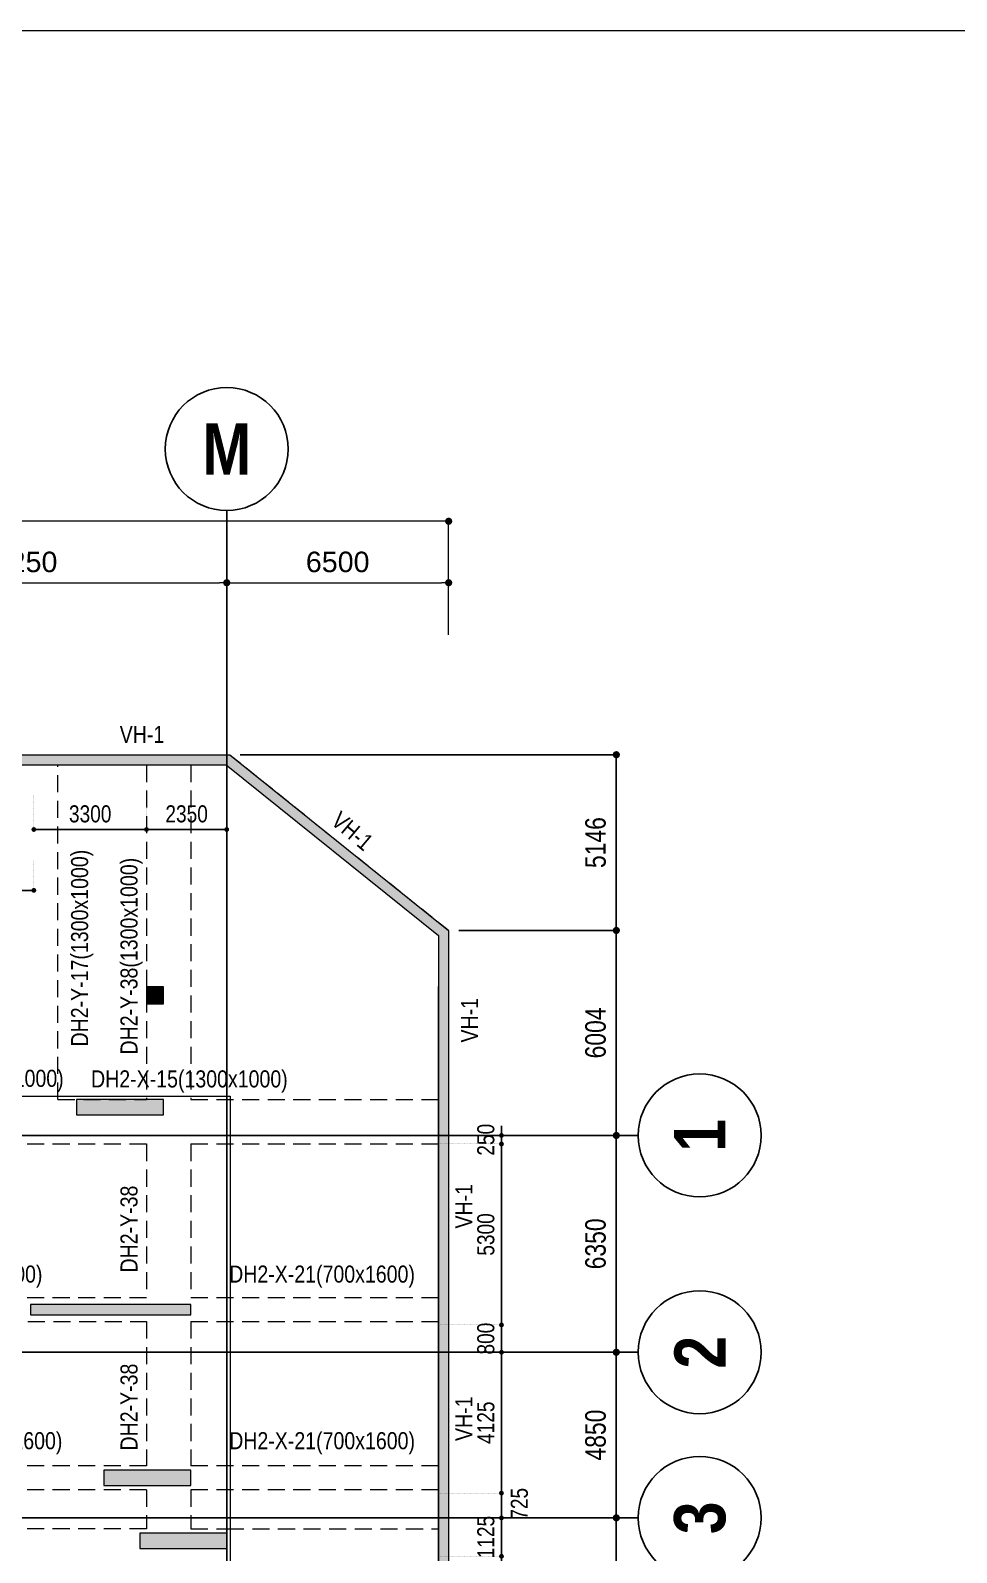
# Model space of a CAD drawing. Header units: millimetres. Extents: x 2356525 to 2927188, y -665534 to -417818.
# Drawn here: x 2796089 to 2823216, y -469946 to -425370 of the extents above; entities that cross this region are included whole.
import ezdxf
from ezdxf.enums import TextEntityAlignment as Align

# ---------------------------------------------------------------- set-up
doc = ezdxf.new("R2010")
doc.units = ezdxf.units.MM
doc.header["$LTSCALE"] = 200
doc.header["$MEASUREMENT"] = 0
for name, pattern in [('CHG_XX_Cot_Ham 2$0$MB_Luoi truc$0$HTT Hidden 21', [3, 2, -1]), ('CHG_XX_Damsan_Ham 2$0$CHG_XX_Damsan_Ham 2$0$HIDDEN', [0.375, 0.25, -0.125]), ('CHG_XX_Luoi truc$0$MB_Luoi truc$0$Center101', [13, 10, -1, 1, -1]), ('DOT2', [0.125, 0, -0.125])]:
    doc.linetypes.add(name, pattern=pattern)
doc.layers.get('0').update_dxf_attribs({"lineweight": 9})
doc.layers.get('Defpoints').update_dxf_attribs({"color": 10, "lineweight": 0})
for name, color, linetype, lineweight in [('$0$CHG_XX_Damsan_Ham 2$0$Start net bao', 3, 'Continuous', 18), ('$0$Start vach', 6, 'Continuous', 25), ('CHG_XX_Cot_Ham 2$0$MB_Luoi truc$0$Dim 300', 1, 'Continuous', 5), ('CHG_XX_Cot_Ham 2$0$NS-Pier-H2', 150, 'Continuous', 13), ('CHG_XX_Cot_Ham 2$0$NS-Pier-H2 @ 1', 150, 'Continuous', 13), ('CHG_XX_Cot_Ham 2$0$NS-Pier-H2 @ 150', 150, 'Continuous', 13), ("CHG_XX_Damsan_Ham 2$0$CHG_XX_Damsan_Ham 2$0$'S_General_Hidden_1 Thin", 1, 'CHG_XX_Damsan_Ham 2$0$CHG_XX_Damsan_Ham 2$0$HIDDEN', 18), ('CHG_XX_Damsan_Ham 2$0$CHG_XX_Damsan_Ham 2$0$CHG_XX_Damsan_Ham 2$0$Start net bao', 3, 'Continuous', 18), ('CHG_XX_Damsan_Ham 2$0$CHG_XX_Damsan_Ham 2$0$DBAO', 3, 'Continuous', 13), ('CHG_XX_Damsan_Ham 2$0$CHG_XX_Damsan_Ham 2$0$mach ngung thi cong', 6, 'Continuous', 13), ('CHG_XX_Damsan_Ham 2$0$CHG_XX_Damsan_Ham 2$0$Start net bao', 3, 'Continuous', 18), ('CHG_XX_Damsan_Ham 2$0$CHG_XX_Damsan_Ham 2$0$Start vach', 6, 'Continuous', 25), ('CHG_XX_Damsan_Ham 2$0$HATCH', 57, 'Continuous', 9), ('CHG_XX_Damsan_Ham 2$0$mach ngung thi cong', 6, 'Continuous', 13), ('CHG_XX_Damsan_Ham 2$0$Start vach', 6, 'Continuous', 25), ('DBAO', 90, 'Continuous', 13), ('MB_Luoi truc$0$Dim 300', 1, 'Continuous', 5), ('TEXT P X', 1, 'Continuous', 9), ('TEXT P Y', 2, 'Continuous', 15)]:
    doc.layers.add(name, color=color, linetype=linetype, lineweight=lineweight)
for name, color, linetype in [('CHG_XX_Cot_Ham 2$0$mb_cot tang 1-3$0$Concrete Line', 6, 'Continuous'), ('CHG_XX_Luoi truc$0$Grid', 34, 'Continuous'), ('CHG_XX_Luoi truc$0$Grid Line', 251, 'CHG_XX_Luoi truc$0$MB_Luoi truc$0$Center101'), ('dim', 1, 'Continuous')]:
    doc.layers.add(name, color=color, linetype=linetype)
for name, color, linetype, lineweight, plot in [('CHG_XX_Cot_Ham 2$0$NS-Column-H2', 90, 'Continuous', 13, False), ('CHG_XX_Cot_Ham 2$0$NS-Column-H2 @ 1', 90, 'Continuous', 13, False), ('CHG_XX_Cot_Ham 2$0$NS-Column-H2 @ 150', 90, 'Continuous', 13, False)]:
    doc.layers.add(name, color=color, linetype=linetype, lineweight=lineweight, plot=plot)
doc.styles.add('CHG_XX_Cot_Ham 2$0$MB_Luoi truc$0$Arial_C', font='arial.ttf')
doc.styles.add('CHG_XX_Luoi truc$0$MB_Luoi truc$0$Grid A-F$0$VNI-HelveCB', font='')
doc.styles.add('MB_Luoi truc$0$Arial_C', font='arial.ttf', dxfattribs={"width": 0.8})
doc.styles.add('TTP-HelCon', font='')
doc.styles.get('CHG_XX_Luoi truc$0$MB_Luoi truc$0$Grid A-F$0$VNI-HelveCB').set_extended_font_data('VNI-Helve-Condense', bold=True)
doc.styles.get('TTP-HelCon').set_extended_font_data('VNI-Helve-Condense')
doc.dimstyles.new('200', dxfattribs={"dimscale": 200, "dimtxt": 2.5, "dimasz": 0.7, "dimexe": 0.0003, "dimexo": 0, "dimgap": 1, "dimtad": 1, "dimdec": 0, "dimzin": 12, "dimdsep": 46, "dimtxsty": 'MB_Luoi truc$0$Arial_C', "dimblk": 'MB_Luoi truc$0$_Dot', "dimcen": 0.5, "dimclrd": 256, "dimclre": 8, "dimclrt": 1, "dimadec": 0, "dimazin": 0, "dimtfac": 1, "dimtdec": 0, "dimtix": 1, "dimtmove": 2, "dimatfit": 3, "dimldrblk": 'MB_Luoi truc$0$HTT Arrow 30', "dimfxl": 1, "dimtolj": 1, "dimtzin": 0, "dimlwe": -1, "dimarcsym": 0})
doc.dimstyles.new('CHG_XX_Cot_Ham 2$0$MB_Luoi truc$0$Dim 300 (A1-A2)', dxfattribs={"dimscale": 300, "dimtxt": 2, "dimasz": 0.7, "dimexe": 0, "dimexo": 1, "dimgap": 1, "dimtad": 1, "dimdec": 0, "dimzin": 12, "dimdsep": 46, "dimtxsty": 'CHG_XX_Cot_Ham 2$0$MB_Luoi truc$0$Arial_C', "dimblk": 'CHG_XX_Cot_Ham 2$0$MB_Luoi truc$0$_Dot', "dimcen": 1, "dimclrd": 256, "dimclre": 256, "dimclrt": 3, "dimadec": 0, "dimazin": 0, "dimtfac": 1, "dimtdec": 0, "dimtix": 1, "dimtmove": 2, "dimatfit": 3, "dimldrblk": 'CHG_XX_Cot_Ham 2$0$MB_Luoi truc$0$HTT Arrow 30', "dimfxl": 1, "dimtolj": 1, "dimtzin": 0, "dimarcsym": 0})
doc.dimstyles.new('MB_Luoi truc$0$Dim 300 (A1-A2)', dxfattribs={"dimscale": 300, "dimtxt": 2, "dimasz": 0.7, "dimexe": 0, "dimexo": 1, "dimgap": 1, "dimtad": 1, "dimdec": 0, "dimzin": 12, "dimdsep": 46, "dimtxsty": 'MB_Luoi truc$0$Arial_C', "dimblk": 'MB_Luoi truc$0$_Dot', "dimcen": 1, "dimclrd": 256, "dimclre": 256, "dimclrt": 3, "dimadec": 0, "dimazin": 0, "dimtfac": 1, "dimtdec": 0, "dimtix": 1, "dimtmove": 2, "dimatfit": 3, "dimldrblk": 'MB_Luoi truc$0$HTT Arrow 30', "dimfxl": 1, "dimtolj": 1, "dimtzin": 0, "dimarcsym": 0})

# ---------------------------------------------------------------- blocks, each defined once
blk = doc.blocks.new('MB_Luoi truc$0$_Dot')
at = {"color": 0, "linetype": 'ByBlock', "lineweight": -2}
blk.add_line((-0.5, 0), (-1, 0), dxfattribs=at)
at = {"color": 0, "linetype": 'ByBlock', "const_width": 0.5}
blk.add_lwpolyline([(-0.25, 0, 1), (0.25, 0, 1)], format="xyb", close=True, dxfattribs=at)
blk = doc.blocks.new('*D22')
at = {"layer": 'Defpoints', "color": 0, "transparency": 16777216}
for p in [(2801928, -446581), (2808339, -451727), (2813250, -451727)]:
    blk.add_point(p, dxfattribs=at)
at = {"layer": 'MB_Luoi truc$0$Dim 300', "lineweight": -2, "transparency": 16777216}
for p, q in [((2802228, -446581), (2813250, -446581)), ((2813250, -446791), (2813250, -451517)), ((2808639, -451727), (2813250, -451727))]:
    blk.add_line(p, q, dxfattribs=at)
at = {"layer": 'MB_Luoi truc$0$Dim 300', "lineweight": -2, "transparency": 16777216, "xscale": 210, "yscale": 210, "zscale": 210}
for p, rotation in [((2813250, -446581), 90), ((2813250, -451727), 270)]:
    blk.add_blockref('MB_Luoi truc$0$_Dot', p, dxfattribs=dict(at, rotation=rotation))
at = {"layer": 'MB_Luoi truc$0$Dim 300', "color": 3, "transparency": 16777216, "insert": (2812644, -449154), "char_height": 600, "attachment_point": 5, "rotation": 90, "style": 'MB_Luoi truc$0$Arial_C'}
blk.add_mtext('\\A1;5146', dxfattribs=at)
blk = doc.blocks.new('MB_Luoi truc$0$HTT Arrow 30')
blk.add_hatch(color=256).paths.add_polyline_path([(-2.5, 0.375), (-2.5, -0.375), (0, 0)])
at = {"color": 0, "linetype": 'ByBlock', "lineweight": -2}
for p, q in [((0, 0), (-2.5, 0.375)), ((-2.5, -0.375), (-2.5, 0.375)), ((0, 0), (-2.5, -0.375))]:
    blk.add_line(p, q, dxfattribs=at)
blk = doc.blocks.new('*D23')
at = {"layer": 'Defpoints', "color": 0, "transparency": 16777216}
for p in [(2808339, -451727), (2809253, -457731), (2813250, -457731)]:
    blk.add_point(p, dxfattribs=at)
at = {"layer": 'MB_Luoi truc$0$Dim 300', "lineweight": -2, "transparency": 16777216}
for p, q in [((2808639, -451727), (2813250, -451727)), ((2813250, -451937), (2813250, -457521)), ((2809553, -457731), (2813250, -457731))]:
    blk.add_line(p, q, dxfattribs=at)
at = {"layer": 'MB_Luoi truc$0$Dim 300', "lineweight": -2, "transparency": 16777216, "xscale": 210, "yscale": 210, "zscale": 210}
for p, rotation in [((2813250, -451727), 90), ((2813250, -457731), 270)]:
    blk.add_blockref('MB_Luoi truc$0$_Dot', p, dxfattribs=dict(at, rotation=rotation))
at = {"layer": 'MB_Luoi truc$0$Dim 300', "color": 3, "transparency": 16777216, "insert": (2812644, -454729), "char_height": 600, "attachment_point": 5, "rotation": 90, "style": 'MB_Luoi truc$0$Arial_C'}
blk.add_mtext('\\A1;6004', dxfattribs=at)
blk = doc.blocks.new('*D24')
at = {"layer": 'Defpoints', "color": 0, "transparency": 16777216}
for p in [(2809253, -457731), (2809253, -464081), (2813250, -464081)]:
    blk.add_point(p, dxfattribs=at)
at = {"layer": 'MB_Luoi truc$0$Dim 300', "lineweight": -2, "transparency": 16777216}
for p, q in [((2809553, -457731), (2813250, -457731)), ((2813250, -457941), (2813250, -463871)), ((2809553, -464081), (2813250, -464081))]:
    blk.add_line(p, q, dxfattribs=at)
at = {"layer": 'MB_Luoi truc$0$Dim 300', "lineweight": -2, "transparency": 16777216, "xscale": 210, "yscale": 210, "zscale": 210}
for p, rotation in [((2813250, -457731), 90), ((2813250, -464081), 270)]:
    blk.add_blockref('MB_Luoi truc$0$_Dot', p, dxfattribs=dict(at, rotation=rotation))
at = {"layer": 'MB_Luoi truc$0$Dim 300', "color": 3, "transparency": 16777216, "insert": (2812644, -460906), "char_height": 600, "attachment_point": 5, "rotation": 90, "style": 'MB_Luoi truc$0$Arial_C'}
blk.add_mtext('\\A1;6350', dxfattribs=at)
blk = doc.blocks.new('*D25')
at = {"layer": 'Defpoints', "color": 0, "transparency": 16777216}
for p in [(2809253, -464081), (2809253, -468931), (2813250, -468931)]:
    blk.add_point(p, dxfattribs=at)
at = {"layer": 'MB_Luoi truc$0$Dim 300', "lineweight": -2, "transparency": 16777216}
for p, q in [((2809553, -464081), (2813250, -464081)), ((2813250, -464291), (2813250, -468721)), ((2809553, -468931), (2813250, -468931))]:
    blk.add_line(p, q, dxfattribs=at)
at = {"layer": 'MB_Luoi truc$0$Dim 300', "lineweight": -2, "transparency": 16777216, "xscale": 210, "yscale": 210, "zscale": 210}
for p, rotation in [((2813250, -464081), 90), ((2813250, -468931), 270)]:
    blk.add_blockref('MB_Luoi truc$0$_Dot', p, dxfattribs=dict(at, rotation=rotation))
at = {"layer": 'MB_Luoi truc$0$Dim 300', "color": 3, "transparency": 16777216, "insert": (2812644, -466506), "char_height": 600, "attachment_point": 5, "rotation": 90, "style": 'MB_Luoi truc$0$Arial_C'}
blk.add_mtext('\\A1;4850', dxfattribs=at)
blk = doc.blocks.new('*D26')
at = {"layer": 'Defpoints', "color": 0, "transparency": 16777216}
for p in [(2809253, -468931), (2809253, -479381), (2813250, -479381)]:
    blk.add_point(p, dxfattribs=at)
at = {"layer": 'MB_Luoi truc$0$Dim 300', "lineweight": -2, "transparency": 16777216}
for p, q in [((2809553, -468931), (2813250, -468931)), ((2813250, -469141), (2813250, -479171)), ((2809553, -479381), (2813250, -479381))]:
    blk.add_line(p, q, dxfattribs=at)
at = {"layer": 'MB_Luoi truc$0$Dim 300', "lineweight": -2, "transparency": 16777216, "xscale": 210, "yscale": 210, "zscale": 210}
for p, rotation in [((2813250, -468931), 90), ((2813250, -479381), 270)]:
    blk.add_blockref('MB_Luoi truc$0$_Dot', p, dxfattribs=dict(at, rotation=rotation))
at = {"layer": 'MB_Luoi truc$0$Dim 300', "color": 3, "transparency": 16777216, "insert": (2812644, -474156), "char_height": 600, "attachment_point": 5, "rotation": 90, "style": 'MB_Luoi truc$0$Arial_C'}
blk.add_mtext('\\A1;10450', dxfattribs=at)
blk = doc.blocks.new('CHG_XX_Cot_Ham 2$0$MB_Luoi truc$0$_Dot')
at = {"color": 0, "linetype": 'ByBlock', "lineweight": -2}
blk.add_line((-0.5, 0), (-1, 0), dxfattribs=at)
at = {"color": 0, "linetype": 'ByBlock', "const_width": 0.5}
blk.add_lwpolyline([(-0.25, 0, 1), (0.25, 0, 1)], format="xyb", close=True, dxfattribs=at)
blk = doc.blocks.new('*D802')
at = {"layer": 'CHG_XX_Cot_Ham 2$0$MB_Luoi truc$0$Dim 300', "lineweight": -2, "transparency": 16777216}
for p, q in [((87300, 166908), (87300, 168437)), ((87510, 168437), (99340, 168437)), ((99550, 166908), (99550, 168437))]:
    blk.add_line(p, q, dxfattribs=at)
at = {"layer": 'Defpoints', "color": 0, "transparency": 16777216}
for p in [(99550, 168437), (87300, 166608), (99550, 166608)]:
    blk.add_point(p, dxfattribs=at)
at = {"layer": 'CHG_XX_Cot_Ham 2$0$MB_Luoi truc$0$Dim 300', "lineweight": -2, "transparency": 16777216, "xscale": 210, "yscale": 210, "zscale": 210, "rotation": 180}
blk.add_blockref('CHG_XX_Cot_Ham 2$0$MB_Luoi truc$0$_Dot', (87300, 168437), dxfattribs=at)
at = {"layer": 'CHG_XX_Cot_Ham 2$0$MB_Luoi truc$0$Dim 300', "lineweight": -2, "transparency": 16777216, "xscale": 210, "yscale": 210, "zscale": 210}
blk.add_blockref('CHG_XX_Cot_Ham 2$0$MB_Luoi truc$0$_Dot', (99550, 168437), dxfattribs=at)
at = {"layer": 'CHG_XX_Cot_Ham 2$0$MB_Luoi truc$0$Dim 300', "color": 3, "transparency": 16777216, "insert": (93425, 169043), "char_height": 600, "attachment_point": 5, "style": 'CHG_XX_Cot_Ham 2$0$MB_Luoi truc$0$Arial_C'}
blk.add_mtext('\\A1;12250', dxfattribs=at)
blk = doc.blocks.new('CHG_XX_Cot_Ham 2$0$MB_Luoi truc$0$HTT Arrow 30')
blk.add_hatch(color=256).paths.add_polyline_path([(-2.5, 0.375), (-2.5, -0.375), (0, 0)])
at = {"color": 0, "linetype": 'ByBlock', "lineweight": -2}
for p, q in [((0, 0), (-2.5, 0.375)), ((-2.5, -0.375), (-2.5, 0.375)), ((0, 0), (-2.5, -0.375))]:
    blk.add_line(p, q, dxfattribs=at)
blk = doc.blocks.new('*D803')
at = {"layer": 'CHG_XX_Cot_Ham 2$0$MB_Luoi truc$0$Dim 300', "lineweight": -2, "transparency": 16777216}
for p, q in [((99550, 166908), (99550, 168437)), ((99760, 168437), (105840, 168437)), ((106050, 166908), (106050, 168437))]:
    blk.add_line(p, q, dxfattribs=at)
at = {"layer": 'Defpoints', "color": 0, "transparency": 16777216}
for p in [(106050, 168437), (99550, 166608), (106050, 166608)]:
    blk.add_point(p, dxfattribs=at)
at = {"layer": 'CHG_XX_Cot_Ham 2$0$MB_Luoi truc$0$Dim 300', "lineweight": -2, "transparency": 16777216, "xscale": 210, "yscale": 210, "zscale": 210, "rotation": 180}
blk.add_blockref('CHG_XX_Cot_Ham 2$0$MB_Luoi truc$0$_Dot', (99550, 168437), dxfattribs=at)
at = {"layer": 'CHG_XX_Cot_Ham 2$0$MB_Luoi truc$0$Dim 300', "lineweight": -2, "transparency": 16777216, "xscale": 210, "yscale": 210, "zscale": 210}
blk.add_blockref('CHG_XX_Cot_Ham 2$0$MB_Luoi truc$0$_Dot', (106050, 168437), dxfattribs=at)
at = {"layer": 'CHG_XX_Cot_Ham 2$0$MB_Luoi truc$0$Dim 300', "color": 3, "transparency": 16777216, "insert": (102800, 169043), "char_height": 600, "attachment_point": 5, "style": 'CHG_XX_Cot_Ham 2$0$MB_Luoi truc$0$Arial_C'}
blk.add_mtext('\\A1;6500', dxfattribs=at)
blk = doc.blocks.new('*D804')
at = {"layer": 'CHG_XX_Cot_Ham 2$0$MB_Luoi truc$0$Dim 300', "lineweight": -2, "transparency": 16777216}
for p, q in [((-10900, 166908), (-10900, 170237)), ((105840, 170237), (-10690, 170237)), ((106050, 166908), (106050, 170237))]:
    blk.add_line(p, q, dxfattribs=at)
at = {"layer": 'Defpoints', "color": 0, "transparency": 16777216}
for p in [(-10900, 170237), (-10900, 166608), (106050, 166608)]:
    blk.add_point(p, dxfattribs=at)
at = {"layer": 'CHG_XX_Cot_Ham 2$0$MB_Luoi truc$0$Dim 300', "lineweight": -2, "transparency": 16777216, "xscale": 210, "yscale": 210, "zscale": 210, "rotation": 180}
blk.add_blockref('CHG_XX_Cot_Ham 2$0$MB_Luoi truc$0$_Dot', (-10900, 170237), dxfattribs=at)
at = {"layer": 'CHG_XX_Cot_Ham 2$0$MB_Luoi truc$0$Dim 300', "lineweight": -2, "transparency": 16777216, "xscale": 210, "yscale": 210, "zscale": 210}
blk.add_blockref('CHG_XX_Cot_Ham 2$0$MB_Luoi truc$0$_Dot', (106050, 170237), dxfattribs=at)
at = {"layer": 'CHG_XX_Cot_Ham 2$0$MB_Luoi truc$0$Dim 300', "color": 3, "transparency": 16777216, "insert": (47575, 170843), "char_height": 600, "attachment_point": 5, "style": 'CHG_XX_Cot_Ham 2$0$MB_Luoi truc$0$Arial_C'}
blk.add_mtext('\\A1;116950', dxfattribs=at)
blk = doc.blocks.new('*U864')
at = {"layer": 'CHG_XX_Cot_Ham 2$0$NS-Pier-H2 @ 1'}
h = blk.add_hatch(color=256, dxfattribs=at)
h.dxf.hatch_style = 1
h.paths.add_polyline_path([(450, 0), (0, 0), (0, -2550), (450, -2550)])
at = {"layer": 'CHG_XX_Cot_Ham 2$0$NS-Pier-H2 @ 150'}
h = blk.add_hatch(color=256, dxfattribs=at)
h.dxf.hatch_style = 1
h.paths.add_polyline_path([(450, 0), (0, 0), (0, -2550), (450, -2550)])
blk = doc.blocks.new('CHG_XX_Cot_Ham 2$0$Block A_C450x2250')
at = {"layer": 'CHG_XX_Cot_Ham 2$0$NS-Pier-H2'}
blk.add_lwpolyline([(450, -2550), (0, -2550), (0, 0), (450, 0)], close=True, dxfattribs=at)
blk.add_blockref('*U864', (0, 0), dxfattribs=at)
blk = doc.blocks.new('CHG_XX_Cot_Ham 2$0$300X4700')
at = {"layer": 'CHG_XX_Cot_Ham 2$0$NS-Pier-H2'}
h = blk.add_hatch(color=256, dxfattribs=at)
h.dxf.hatch_style = 1
h.paths.add_polyline_path([(0, 0), (0, -300), (4700, -300), (4700, 0)])
blk.add_lwpolyline([(0, 0), (0, -300), (4700, -300), (4700, 0)], close=True, dxfattribs=at)
blk = doc.blocks.new('*U866')
at = {"layer": 'CHG_XX_Cot_Ham 2$0$NS-Column-H2 @ 1'}
h = blk.add_hatch(color=256, dxfattribs=at)
h.dxf.hatch_style = 1
h.paths.add_polyline_path([(-250, -250), (-250, 250), (250, 250), (250, -250)])
at = {"layer": 'CHG_XX_Cot_Ham 2$0$NS-Column-H2 @ 150'}
h = blk.add_hatch(color=256, dxfattribs=at)
h.dxf.hatch_style = 1
h.paths.add_polyline_path([(-250, -250), (-250, 250), (250, 250), (250, -250)])
blk = doc.blocks.new('CHG_XX_Cot_Ham 2$0$500x500')
at = {"layer": 'CHG_XX_Cot_Ham 2$0$NS-Column-H2'}
blk.add_lwpolyline([(250, -250), (250, 250), (-250, 250), (-250, -250)], close=True, dxfattribs=at)
blk.add_blockref('*U866', (0, 0), dxfattribs=at)
blk = doc.blocks.new('*U835')
at = {"layer": 'CHG_XX_Luoi truc$0$Grid', "lineweight": -2}
blk.add_line((0, 611), (0, 608), dxfattribs=at)
blk.add_circle((0, 617), 6, dxfattribs=at)
at = {"layer": 'CHG_XX_Luoi truc$0$Grid Line'}
blk.add_line((0, 0), (0, 608), dxfattribs=at)
at = {"layer": 'CHG_XX_Luoi truc$0$Grid', "lineweight": -2, "style": 'CHG_XX_Luoi truc$0$MB_Luoi truc$0$Grid A-F$0$VNI-HelveCB'}
for tag, p in [('GRIDSUB', (0, 617)), ('GRID', (0, -9))]:
    blk.add_attdef(tag, text='', height=5, dxfattribs=at).set_placement(p, align=Align.MIDDLE)
blk = doc.blocks.new('*U837')
at = {"layer": 'CHG_XX_Luoi truc$0$Grid', "lineweight": -2}
blk.add_line((0, -3), (0, 0), dxfattribs=at)
blk.add_circle((0, -9), 6, dxfattribs=at)
at = {"layer": 'CHG_XX_Luoi truc$0$Grid Line'}
blk.add_line((0, 0), (0, 438), dxfattribs=at)
at = {"layer": 'CHG_XX_Luoi truc$0$Grid', "lineweight": -2, "style": 'CHG_XX_Luoi truc$0$MB_Luoi truc$0$Grid A-F$0$VNI-HelveCB'}
for tag, p in [('GRIDSUB', (0, 447)), ('GRID', (0, -9))]:
    blk.add_attdef(tag, text='', height=5, dxfattribs=at).set_placement(p, align=Align.MIDDLE)
blk = doc.blocks.new('CHG_XX_Luoi truc')
at = {"layer": 'CHG_XX_Luoi truc$0$Grid'}
ref = blk.add_blockref('*U835', (99550, -12747), dxfattribs=dict(at, xscale=300, yscale=300, zscale=300))
ref.add_attrib('GRIDSUB', 'M', dxfattribs={"lineweight": -2, "height": 1500, "style": 'CHG_XX_Luoi truc$0$MB_Luoi truc$0$Grid A-F$0$VNI-HelveCB'}).set_placement((99550, 172353), align=Align.MIDDLE)
ref = blk.add_blockref('*U837', (110703, 152250), dxfattribs=dict(at, xscale=300.0000000000013, yscale=300.0000000000013, zscale=300.0000000000013, rotation=90))
ref.add_attrib('GRID', '1', dxfattribs={"lineweight": -2, "height": 1500, "rotation": 90, "style": 'CHG_XX_Luoi truc$0$MB_Luoi truc$0$Grid A-F$0$VNI-HelveCB'}).set_placement((113403, 152250), align=Align.MIDDLE)
ref = blk.add_blockref('*U837', (110703, 145900), dxfattribs=dict(at, xscale=300.0000000000013, yscale=300.0000000000013, zscale=300.0000000000013, rotation=90))
ref.add_attrib('GRID', '2', dxfattribs={"lineweight": -2, "height": 1500, "rotation": 90, "style": 'CHG_XX_Luoi truc$0$MB_Luoi truc$0$Grid A-F$0$VNI-HelveCB'}).set_placement((113403, 145900), align=Align.MIDDLE)
ref = blk.add_blockref('*U837', (110703, 141050), dxfattribs=dict(at, xscale=300.0000000000013, yscale=300.0000000000013, zscale=300.0000000000013, rotation=90))
ref.add_attrib('GRID', '3', dxfattribs={"lineweight": -2, "height": 1500, "rotation": 90, "style": 'CHG_XX_Luoi truc$0$MB_Luoi truc$0$Grid A-F$0$VNI-HelveCB'}).set_placement((113403, 141050), align=Align.MIDDLE)
blk = doc.blocks.new('*D140')
at = {"layer": 'Defpoints', "color": 0, "transparency": 16777216}
for p in [(2793989, -449684), (2796189, -449684), (2796189, -450553)]:
    blk.add_point(p, dxfattribs=at)
at = {"layer": 'dim', "color": 8, "linetype": 'DOT2', "transparency": 16777216}
for p, q in [((2793989, -449684), (2793989, -450553)), ((2796189, -449684), (2796189, -450553))]:
    blk.add_line(p, q, dxfattribs=at)
at = {"layer": 'dim', "lineweight": -2, "transparency": 16777216}
blk.add_line((2794129, -450553), (2796049, -450553), dxfattribs=at)
at = {"layer": 'dim', "lineweight": -2, "transparency": 16777216, "xscale": 140, "yscale": 140, "zscale": 140, "rotation": 180}
blk.add_blockref('MB_Luoi truc$0$_Dot', (2793989, -450553), dxfattribs=at)
at = {"layer": 'dim', "lineweight": -2, "transparency": 16777216, "xscale": 140, "yscale": 140, "zscale": 140}
blk.add_blockref('MB_Luoi truc$0$_Dot', (2796189, -450553), dxfattribs=at)
at = {"layer": 'dim', "color": 1, "transparency": 16777216, "insert": (2795089, -450098), "char_height": 500, "attachment_point": 5, "style": 'MB_Luoi truc$0$Arial_C'}
blk.add_mtext('\\A1;2200', dxfattribs=at)
blk = doc.blocks.new('*D141')
at = {"layer": 'Defpoints', "color": 0, "transparency": 16777216}
for p in [(2799489, -447766), (2801839, -447766), (2801839, -448771)]:
    blk.add_point(p, dxfattribs=at)
at = {"layer": 'dim', "color": 8, "linetype": 'DOT2', "transparency": 16777216}
for p, q in [((2799489, -447766), (2799489, -448771)), ((2801839, -447766), (2801839, -448771))]:
    blk.add_line(p, q, dxfattribs=at)
at = {"layer": 'dim', "lineweight": -2, "transparency": 16777216}
blk.add_line((2799629, -448771), (2801699, -448771), dxfattribs=at)
at = {"layer": 'dim', "lineweight": -2, "transparency": 16777216, "xscale": 140, "yscale": 140, "zscale": 140, "rotation": 180}
blk.add_blockref('MB_Luoi truc$0$_Dot', (2799489, -448771), dxfattribs=at)
at = {"layer": 'dim', "lineweight": -2, "transparency": 16777216, "xscale": 140, "yscale": 140, "zscale": 140}
blk.add_blockref('MB_Luoi truc$0$_Dot', (2801839, -448771), dxfattribs=at)
at = {"layer": 'dim', "color": 1, "transparency": 16777216, "insert": (2800664, -448316), "char_height": 500, "attachment_point": 5, "style": 'MB_Luoi truc$0$Arial_C'}
blk.add_mtext('\\A1;2350', dxfattribs=at)
blk = doc.blocks.new('*D219')
at = {"layer": 'Defpoints', "color": 0, "transparency": 16777216}
for p in [(2808039, -468931), (2809886, -468931), (2808039, -470056)]:
    blk.add_point(p, dxfattribs=at)
at = {"layer": 'dim', "color": 8, "linetype": 'DOT2', "transparency": 16777216}
for p, q in [((2808039, -468931), (2809886, -468931)), ((2808039, -470056), (2809886, -470056))]:
    blk.add_line(p, q, dxfattribs=at)
at = {"layer": 'dim', "lineweight": -2, "transparency": 16777216}
for p, q in [((2809886, -468791), (2809886, -468651)), ((2809886, -470056), (2809886, -468931)), ((2809886, -470196), (2809886, -470336))]:
    blk.add_line(p, q, dxfattribs=at)
at = {"layer": 'dim', "lineweight": -2, "transparency": 16777216, "xscale": 140, "yscale": 140, "zscale": 140}
for p, rotation in [((2809886, -468931), 270), ((2809886, -470056), 90)]:
    blk.add_blockref('MB_Luoi truc$0$_Dot', p, dxfattribs=dict(at, rotation=rotation))
at = {"layer": 'dim', "color": 1, "transparency": 16777216, "insert": (2809430, -469494), "char_height": 500, "attachment_point": 5, "rotation": 90, "style": 'MB_Luoi truc$0$Arial_C'}
blk.add_mtext('\\A1;1125', dxfattribs=at)
blk = doc.blocks.new('*D220')
at = {"layer": 'Defpoints', "color": 0, "transparency": 16777216}
for p in [(2808039, -468206), (2809886, -468206), (2808039, -468931)]:
    blk.add_point(p, dxfattribs=at)
at = {"layer": 'dim', "color": 8, "linetype": 'DOT2', "transparency": 16777216}
for p, q in [((2808039, -468206), (2809886, -468206)), ((2808039, -468931), (2809886, -468931))]:
    blk.add_line(p, q, dxfattribs=at)
at = {"layer": 'dim', "lineweight": -2, "transparency": 16777216}
blk.add_line((2809886, -468791), (2809886, -468346), dxfattribs=at)
at = {"layer": 'dim', "lineweight": -2, "transparency": 16777216, "xscale": 140, "yscale": 140, "zscale": 140}
for p, rotation in [((2809886, -468206), 90), ((2809886, -468931), 270)]:
    blk.add_blockref('MB_Luoi truc$0$_Dot', p, dxfattribs=dict(at, rotation=rotation))
at = {"layer": 'dim', "color": 1, "transparency": 16777216, "insert": (2810412, -468519), "char_height": 500, "attachment_point": 5, "rotation": 90, "style": 'MB_Luoi truc$0$Arial_C'}
blk.add_mtext('\\A1;725', dxfattribs=at)
blk = doc.blocks.new('*D221')
at = {"layer": 'Defpoints', "color": 0, "transparency": 16777216}
for p in [(2808039, -464081), (2809886, -464081), (2808039, -468206)]:
    blk.add_point(p, dxfattribs=at)
at = {"layer": 'dim', "color": 8, "linetype": 'DOT2', "transparency": 16777216}
for p, q in [((2808039, -464081), (2809886, -464081)), ((2808039, -468206), (2809886, -468206))]:
    blk.add_line(p, q, dxfattribs=at)
at = {"layer": 'dim', "lineweight": -2, "transparency": 16777216}
blk.add_line((2809886, -468066), (2809886, -464221), dxfattribs=at)
at = {"layer": 'dim', "lineweight": -2, "transparency": 16777216, "xscale": 140, "yscale": 140, "zscale": 140}
for p, rotation in [((2809886, -464081), 90), ((2809886, -468206), 270)]:
    blk.add_blockref('MB_Luoi truc$0$_Dot', p, dxfattribs=dict(at, rotation=rotation))
at = {"layer": 'dim', "color": 1, "transparency": 16777216, "insert": (2809430, -466144), "char_height": 500, "attachment_point": 5, "rotation": 90, "style": 'MB_Luoi truc$0$Arial_C'}
blk.add_mtext('\\A1;4125', dxfattribs=at)
blk = doc.blocks.new('*D222')
at = {"layer": 'Defpoints', "color": 0, "transparency": 16777216}
for p in [(2808039, -463281), (2809886, -463281), (2808039, -464081)]:
    blk.add_point(p, dxfattribs=at)
at = {"layer": 'dim', "lineweight": -2, "transparency": 16777216}
for p, q in [((2809886, -463141), (2809886, -463001)), ((2809886, -464081), (2809886, -463281)), ((2809886, -464221), (2809886, -464361))]:
    blk.add_line(p, q, dxfattribs=at)
at = {"layer": 'dim', "color": 8, "linetype": 'DOT2', "transparency": 16777216}
for p, q in [((2808039, -463281), (2809886, -463281)), ((2808039, -464081), (2809886, -464081))]:
    blk.add_line(p, q, dxfattribs=at)
at = {"layer": 'dim', "lineweight": -2, "transparency": 16777216, "xscale": 140, "yscale": 140, "zscale": 140}
for p, rotation in [((2809886, -463281), 270), ((2809886, -464081), 90)]:
    blk.add_blockref('MB_Luoi truc$0$_Dot', p, dxfattribs=dict(at, rotation=rotation))
at = {"layer": 'dim', "color": 1, "transparency": 16777216, "insert": (2809430, -463681), "char_height": 500, "attachment_point": 5, "rotation": 90, "style": 'MB_Luoi truc$0$Arial_C'}
blk.add_mtext('\\A1;800', dxfattribs=at)
blk = doc.blocks.new('*D223')
at = {"layer": 'Defpoints', "color": 0, "transparency": 16777216}
for p in [(2808039, -457981), (2809886, -457981), (2808039, -463281)]:
    blk.add_point(p, dxfattribs=at)
at = {"layer": 'dim', "color": 8, "linetype": 'DOT2', "transparency": 16777216}
for p, q in [((2808039, -457981), (2809886, -457981)), ((2808039, -463281), (2809886, -463281))]:
    blk.add_line(p, q, dxfattribs=at)
at = {"layer": 'dim', "lineweight": -2, "transparency": 16777216}
blk.add_line((2809886, -463141), (2809886, -458121), dxfattribs=at)
at = {"layer": 'dim', "lineweight": -2, "transparency": 16777216, "xscale": 140, "yscale": 140, "zscale": 140}
for p, rotation in [((2809886, -457981), 90), ((2809886, -463281), 270)]:
    blk.add_blockref('MB_Luoi truc$0$_Dot', p, dxfattribs=dict(at, rotation=rotation))
at = {"layer": 'dim', "color": 1, "transparency": 16777216, "insert": (2809430, -460631), "char_height": 500, "attachment_point": 5, "rotation": 90, "style": 'MB_Luoi truc$0$Arial_C'}
blk.add_mtext('\\A1;5300', dxfattribs=at)
blk = doc.blocks.new('*D224')
at = {"layer": 'Defpoints', "color": 0, "transparency": 16777216}
for p in [(2808039, -457731), (2809886, -457731), (2808039, -457981)]:
    blk.add_point(p, dxfattribs=at)
at = {"layer": 'dim', "color": 8, "linetype": 'DOT2', "transparency": 16777216}
for p, q in [((2808039, -457731), (2809886, -457731)), ((2808039, -457981), (2809886, -457981))]:
    blk.add_line(p, q, dxfattribs=at)
at = {"layer": 'dim', "lineweight": -2, "transparency": 16777216}
for p, q in [((2809886, -457591), (2809886, -457451)), ((2809886, -457981), (2809886, -457731)), ((2809886, -458121), (2809886, -458261))]:
    blk.add_line(p, q, dxfattribs=at)
at = {"layer": 'dim', "lineweight": -2, "transparency": 16777216, "xscale": 140, "yscale": 140, "zscale": 140}
for p, rotation in [((2809886, -457731), 270), ((2809886, -457981), 90)]:
    blk.add_blockref('MB_Luoi truc$0$_Dot', p, dxfattribs=dict(at, rotation=rotation))
at = {"layer": 'dim', "color": 1, "transparency": 16777216, "insert": (2809430, -457856), "char_height": 500, "attachment_point": 5, "rotation": 90, "style": 'MB_Luoi truc$0$Arial_C'}
blk.add_mtext('\\A1;250', dxfattribs=at)
blk = doc.blocks.new('*D314')
at = {"layer": 'Defpoints', "color": 0, "transparency": 16777216}
for p in [(2796189, -447766), (2799489, -447766), (2799489, -448771)]:
    blk.add_point(p, dxfattribs=at)
at = {"layer": 'dim', "color": 8, "linetype": 'DOT2', "transparency": 16777216}
for p, q in [((2796189, -447766), (2796189, -448771)), ((2799489, -447766), (2799489, -448771))]:
    blk.add_line(p, q, dxfattribs=at)
at = {"layer": 'dim', "lineweight": -2, "transparency": 16777216}
blk.add_line((2796329, -448771), (2799349, -448771), dxfattribs=at)
at = {"layer": 'dim', "lineweight": -2, "transparency": 16777216, "xscale": 140, "yscale": 140, "zscale": 140, "rotation": 180}
blk.add_blockref('MB_Luoi truc$0$_Dot', (2796189, -448771), dxfattribs=at)
at = {"layer": 'dim', "lineweight": -2, "transparency": 16777216, "xscale": 140, "yscale": 140, "zscale": 140}
blk.add_blockref('MB_Luoi truc$0$_Dot', (2799489, -448771), dxfattribs=at)
at = {"layer": 'dim', "color": 1, "transparency": 16777216, "insert": (2797839, -448316), "char_height": 500, "attachment_point": 5, "style": 'MB_Luoi truc$0$Arial_C'}
blk.add_mtext('\\A1;3300', dxfattribs=at)
blk = doc.blocks.new('CHG_XX_Cot_Ham 2')
at = {"layer": 'CHG_XX_Cot_Ham 2$0$NS-Pier-H2'}
h = blk.add_hatch(color=256, dxfattribs=at)
h.dxf.hatch_style = 1
h.paths.add_polyline_path([(99639.2, 163400), (-10900, 163400), (-10900, 85450), (-300, 85450), (-300, 84050), (32350, 84050), (32350, -9000), (103575.5, -9000), (106050, -6022), (106050, 158254.3)])
h.paths.add_polyline_path([(99533.7, 163100), (105750, 158110.4), (105750, 90450), (105650, 90450), (105750, 90450), (105750, 13850), (105750, 13722.3), (105750, -5913.6), (103434.7, -8700), (93599.8, -8700), (93299.8, -8700), (32650, -8700), (32650, 84350), (0, 84350), (0, 85750), (-10600, 85750), (-10600, 163100), (93600, 163100)], flags=16)
for p, q in [((-10900, 163400), (99639.2, 163400)), ((99639.2, 163400), (106050, 158254.3)), ((-10600, 163100), (99533.7, 163100)), ((99533.7, 163100), (105750, 158110.4)), ((106050, 158254.3), (106050, -6022)), ((105750, 158110.4), (105750, 90450))]:
    blk.add_line(p, q, dxfattribs=at)
at = {"layer": 'CHG_XX_Cot_Ham 2$0$NS-Pier-H2', "linetype": 'CHG_XX_Cot_Ham 2$0$MB_Luoi truc$0$HTT Hidden 21'}
blk.add_lwpolyline([(99639.2, 163400), (106050, 158254.3), (106050, -6022), (103575.5, -9000), (32350, -9000), (32350, 84050), (-300, 84050), (-300, 85450), (-10900, 85450), (-10900, 163400)], close=True, dxfattribs=at)
at = {"layer": 'CHG_XX_Cot_Ham 2$0$mb_cot tang 1-3$0$Concrete Line'}
blk.add_blockref('CHG_XX_Cot_Ham 2$0$300X4700', (93800, 147300), dxfattribs=at)
at = {"layer": 'CHG_XX_Cot_Ham 2$0$NS-Column-H2'}
blk.add_blockref('CHG_XX_Cot_Ham 2$0$500x500', (97450, 156350), dxfattribs=at)
at = {"layer": 'CHG_XX_Cot_Ham 2$0$NS-Pier-H2'}
blk.add_blockref('CHG_XX_Luoi truc', (0, 0), dxfattribs=at)
at = {"layer": 'CHG_XX_Cot_Ham 2$0$NS-Pier-H2', "xscale": -1, "rotation": 90}
for p in [(95150, 153300), (95950, 142450), (97000, 140600)]:
    blk.add_blockref('CHG_XX_Cot_Ham 2$0$Block A_C450x2250', p, dxfattribs=at)
at = {"layer": 'CHG_XX_Cot_Ham 2$0$MB_Luoi truc$0$Dim 300'}
for base, p1, p2, picture, middle in [((-10900, 170237), (106050, 166608.3), (-10900, 166608.3), '*D804', (47575, 170843.4)), ((99550, 168437), (87300, 166608.3), (99550, 166608.3), '*D802', (93425, 169043.4)), ((106050, 168437), (99550, 166608.3), (106050, 166608.3), '*D803', (102800, 169043.4))]:
    dim = blk.add_linear_dim(base=base, p1=p1, p2=p2, dimstyle='CHG_XX_Cot_Ham 2$0$MB_Luoi truc$0$Dim 300 (A1-A2)', dxfattribs=at)
    dim.commit()
    dim.dimension.update_dxf_attribs({"geometry": picture, "text_midpoint": middle})
blk = doc.blocks.new('CHG_XX_Damsan_Ham 2', base_point=(3089256, -609981))
at = {"layer": "CHG_XX_Damsan_Ham 2$0$CHG_XX_Damsan_Ham 2$0$'S_General_Hidden_1 Thin", "ltscale": 10}
for p, q in [((94600, 153300), (94600, 163100)), ((97200, 163100), (97200, 153300)), ((98500, 163100), (98500, 153300)), ((94600, 153300), (97200, 153300)), ((98500, 153300), (105750, 153300)), ((87700, 152000), (97200, 152000)), ((97200, 152000), (97200, 147500)), ((98500, 152000), (98500, 147500)), ((98500, 152000), (105750, 152000)), ((87700, 147500), (97200, 147500)), ((98500, 147500), (105750, 147500)), ((87725, 146800), (97200, 146800)), ((97200, 146800), (97200, 142575)), ((98500, 146800), (105750, 146800)), ((98500, 146800), (98500, 142575)), ((97200, 142575), (87700, 142575)), ((105750, 142575), (98500, 142575)), ((97200, 141875), (87700, 141875)), ((97200, 141875), (97200, 140725)), ((105750, 141875), (98500, 141875)), ((98500, 141875), (98500, 140725)), ((97200, 140725), (87700, 140725)), ((98500, 140725), (99550, 140725)), ((99550, 140725), (105750, 140725)), ((99550, 140725), (105750, 140725))]:
    blk.add_line(p, q, dxfattribs=at)
at = {"layer": 'CHG_XX_Damsan_Ham 2$0$CHG_XX_Damsan_Ham 2$0$CHG_XX_Damsan_Ham 2$0$Start net bao'}
for points in [[(-10900, 163400), (99639, 163400), (106050, 158250), (106050, -6022), (103576, -9000), (32350, -9000), (32350, 84050), (-300, 84050)], [(-10600, 85750), (-10600, 163100), (99534, 163100), (105750, 158106), (105750, 128050)]]:
    blk.add_lwpolyline(points, dxfattribs=at)
at = {"layer": 'CHG_XX_Damsan_Ham 2$0$CHG_XX_Damsan_Ham 2$0$mach ngung thi cong'}
blk.add_lwpolyline([(23700, 90148), (-100, 90150), (-100, 153400), (99650, 153400), (99650, 71950), (75851, 71950), (75851, 88800), (75851, 88800), (75851, 129600), (23700, 129600)], close=True, dxfattribs=at)
at = {"layer": 'CHG_XX_Damsan_Ham 2$0$CHG_XX_Damsan_Ham 2$0$Start net bao'}
for points in [[(-10900, 163400), (99639, 163400), (106050, 158250), (106050, -6022), (103576, -9000), (32350, -9000), (32350, 84050), (-300, 84050)], [(-10600, 85750), (-10600, 163100), (99534, 163100), (105750, 158106), (105750, 128050)]]:
    blk.add_lwpolyline(points, dxfattribs=at)
at = {"layer": 'CHG_XX_Damsan_Ham 2$0$CHG_XX_Damsan_Ham 2$0$Start vach'}
blk.add_lwpolyline([(105750, 12350), (105750, 156610)], dxfattribs=at)
at = {"layer": 'CHG_XX_Damsan_Ham 2$0$mach ngung thi cong'}
blk.add_lwpolyline([(23900, 90148), (-100, 90150), (-100, 153400), (99650, 153400), (99650, 71950), (75549, 71950), (75549, 88800), (75549, 88800), (75549, 129500), (23900, 129500)], close=True, dxfattribs=at)
at = {"layer": 'CHG_XX_Damsan_Ham 2$0$Start vach'}
blk.add_lwpolyline([(105750, 12350), (105750, 156610)], dxfattribs=at)
at = {"layer": 'CHG_XX_Damsan_Ham 2$0$CHG_XX_Damsan_Ham 2$0$DBAO'}
blk.add_blockref('CHG_XX_Cot_Ham 2', (0, 0), dxfattribs=at)
at = {"layer": 'CHG_XX_Damsan_Ham 2$0$HATCH'}
blk.add_blockref('CHG_XX_Cot_Ham 2', (0, 0), dxfattribs=at)

msp = doc.modelspace()

# ---------------------------------------------------------------- linework, layer by layer
at = {"layer": '$0$CHG_XX_Damsan_Ham 2$0$Start net bao'}
for points in [[(2691389.2, -446581), (2801928.4, -446581), (2808339.2, -451731), (2808339.2, -616003), (2805864.7, -618981), (2734639.2, -618981), (2734639.2, -525931), (2701989.2, -525931)], [(2691689.2, -524231), (2691689.2, -446881), (2801822.9, -446881), (2808039.2, -451874.8), (2808039.2, -481931)]]:
    msp.add_lwpolyline(points, dxfattribs=at)
at = {"layer": '$0$Start vach'}
msp.add_lwpolyline([(2808039.2, -597631), (2808039.2, -453370.6)], dxfattribs=at)
at = {"layer": 'Defpoints'}
msp.add_lwpolyline([(2618120.8, -425369.7), (2927188.3, -425369.7), (2927188.3, -643664.7), (2618120.8, -643664.7)], close=True, dxfattribs=at)

# ---------------------------------------------------------------- block references
msp.add_blockref('CHG_XX_Damsan_Ham 2', (5791545.2, -1219962))
at = {"layer": 'DBAO'}
msp.add_blockref('CHG_XX_Cot_Ham 2', (2702289.2, -609981), dxfattribs=at)

# ---------------------------------------------------------------- texts
at = {"layer": 'TEXT P X', "style": 'TTP-HelCon'}
for s, p in [('VH-1', (2798704.4, -446237.7)), ('DH2-X-15(1300x1000)', (2791302, -456307.7)), ('DH2-X-15(1300x1000)', (2797864.4, -456324.7)), ('DH2-X-21(700x1600)', (2790998.4, -462041.2)), ('DH2-X-21(700x1600)', (2801909, -462041.2)), ('DH2-X-21(700x1600)', (2791582.5, -466920.7)), ('DH2-X-21(700x1600)', (2801910.8, -466920.7))]:
    msp.add_text(s, height=500, dxfattribs=at).set_placement(p)
for rotation, p in [(319.80385, (2804859, -448587)), (90, (2809199.9, -455009.5)), (90, (2809035.9, -460457.1)), (90, (2809035.9, -466680.8))]:
    msp.add_text('VH-1', height=500, rotation=rotation, dxfattribs=at).set_placement(p)
at = {"layer": 'TEXT P Y', "style": 'TTP-HelCon'}
for s, p in [('DH2-Y-17(1300x1000)', (2797779.1, -455126)), ('DH2-Y-38(1300x1000)', (2799225.8, -455361.6)), ('DH2-Y-38', (2799225.8, -461745.3)), ('DH2-Y-38', (2799225.8, -466959.1))]:
    msp.add_text(s, height=500, rotation=90, dxfattribs=at).set_placement(p)

# ---------------------------------------------------------------- dimensions: what is measured, and where the dimension line sits
at = {"layer": 'dim'}
for base, p1, p2, picture, middle in [((2799489.2, -448771.1), (2796189.2, -447766.1), (2799489.2, -447766.1), '*D314', (2797839.2, -448315.7)), ((2801839.2, -448771.1), (2799489.2, -447766.1), (2801839.2, -447766.1), '*D141', (2800664.2, -448315.7)), ((2796189.2, -450552.8), (2793989.2, -449683.6), (2796189.2, -449683.6), '*D140', (2795089.2, -450097.6))]:
    dim = msp.add_linear_dim(base=base, p1=p1, p2=p2, dimstyle='200', dxfattribs=at)
    dim.commit()
    dim.dimension.update_dxf_attribs({"geometry": picture, "text_midpoint": middle})
for base, p1, p2, picture, middle in [((2809885.7, -457731), (2808039.2, -457981), (2808039.2, -457731), '*D224', (2809430.4, -457856)), ((2809885.7, -457981), (2808039.2, -463281), (2808039.2, -457981), '*D223', (2809430.2, -460631)), ((2809885.7, -463281), (2808039.2, -464081), (2808039.2, -463281), '*D222', (2809430.4, -463681)), ((2809885.7, -464081), (2808039.2, -468206), (2808039.2, -464081), '*D221', (2809430.4, -466143.5)), ((2809885.7, -468931), (2808039.2, -470056), (2808039.2, -468931), '*D219', (2809430.4, -469493.5))]:
    dim = msp.add_linear_dim(base=base, p1=p1, p2=p2, angle=90, dimstyle='200', dxfattribs=at)
    dim.commit()
    dim.dimension.update_dxf_attribs({"geometry": picture, "text_midpoint": middle})
dim = msp.add_linear_dim(base=(2809885.7, -468206), p1=(2808039.2, -468931), p2=(2808039.2, -468206), angle=90, dimstyle='200', dxfattribs=at)
dim.commit()
dim.dimension.update_dxf_attribs({"geometry": '*D220', "text_midpoint": (2810412.2, -468518.5), "dimtype": 160})
at = {"layer": 'MB_Luoi truc$0$Dim 300'}
for base, p1, p2, picture, middle in [((2813250.4, -451726.7), (2801928.4, -446581), (2808339.2, -451726.7), '*D22', (2812644, -449153.9)), ((2813250.4, -457731), (2808339.2, -451726.7), (2809252.9, -457731), '*D23', (2812644, -454728.9)), ((2813250.4, -464081), (2809252.9, -457731), (2809252.9, -464081), '*D24', (2812643.8, -460906)), ((2813250.4, -468931), (2809252.9, -464081), (2809252.9, -468931), '*D25', (2812644, -466506)), ((2813250.4, -479381), (2809252.9, -468931), (2809252.9, -479381), '*D26', (2812644, -474156))]:
    dim = msp.add_linear_dim(base=base, p1=p1, p2=p2, angle=90, dimstyle='MB_Luoi truc$0$Dim 300 (A1-A2)', dxfattribs=at)
    dim.commit()
    dim.dimension.update_dxf_attribs({"geometry": picture, "text_midpoint": middle})

doc.saveas('drawing.dxf')
